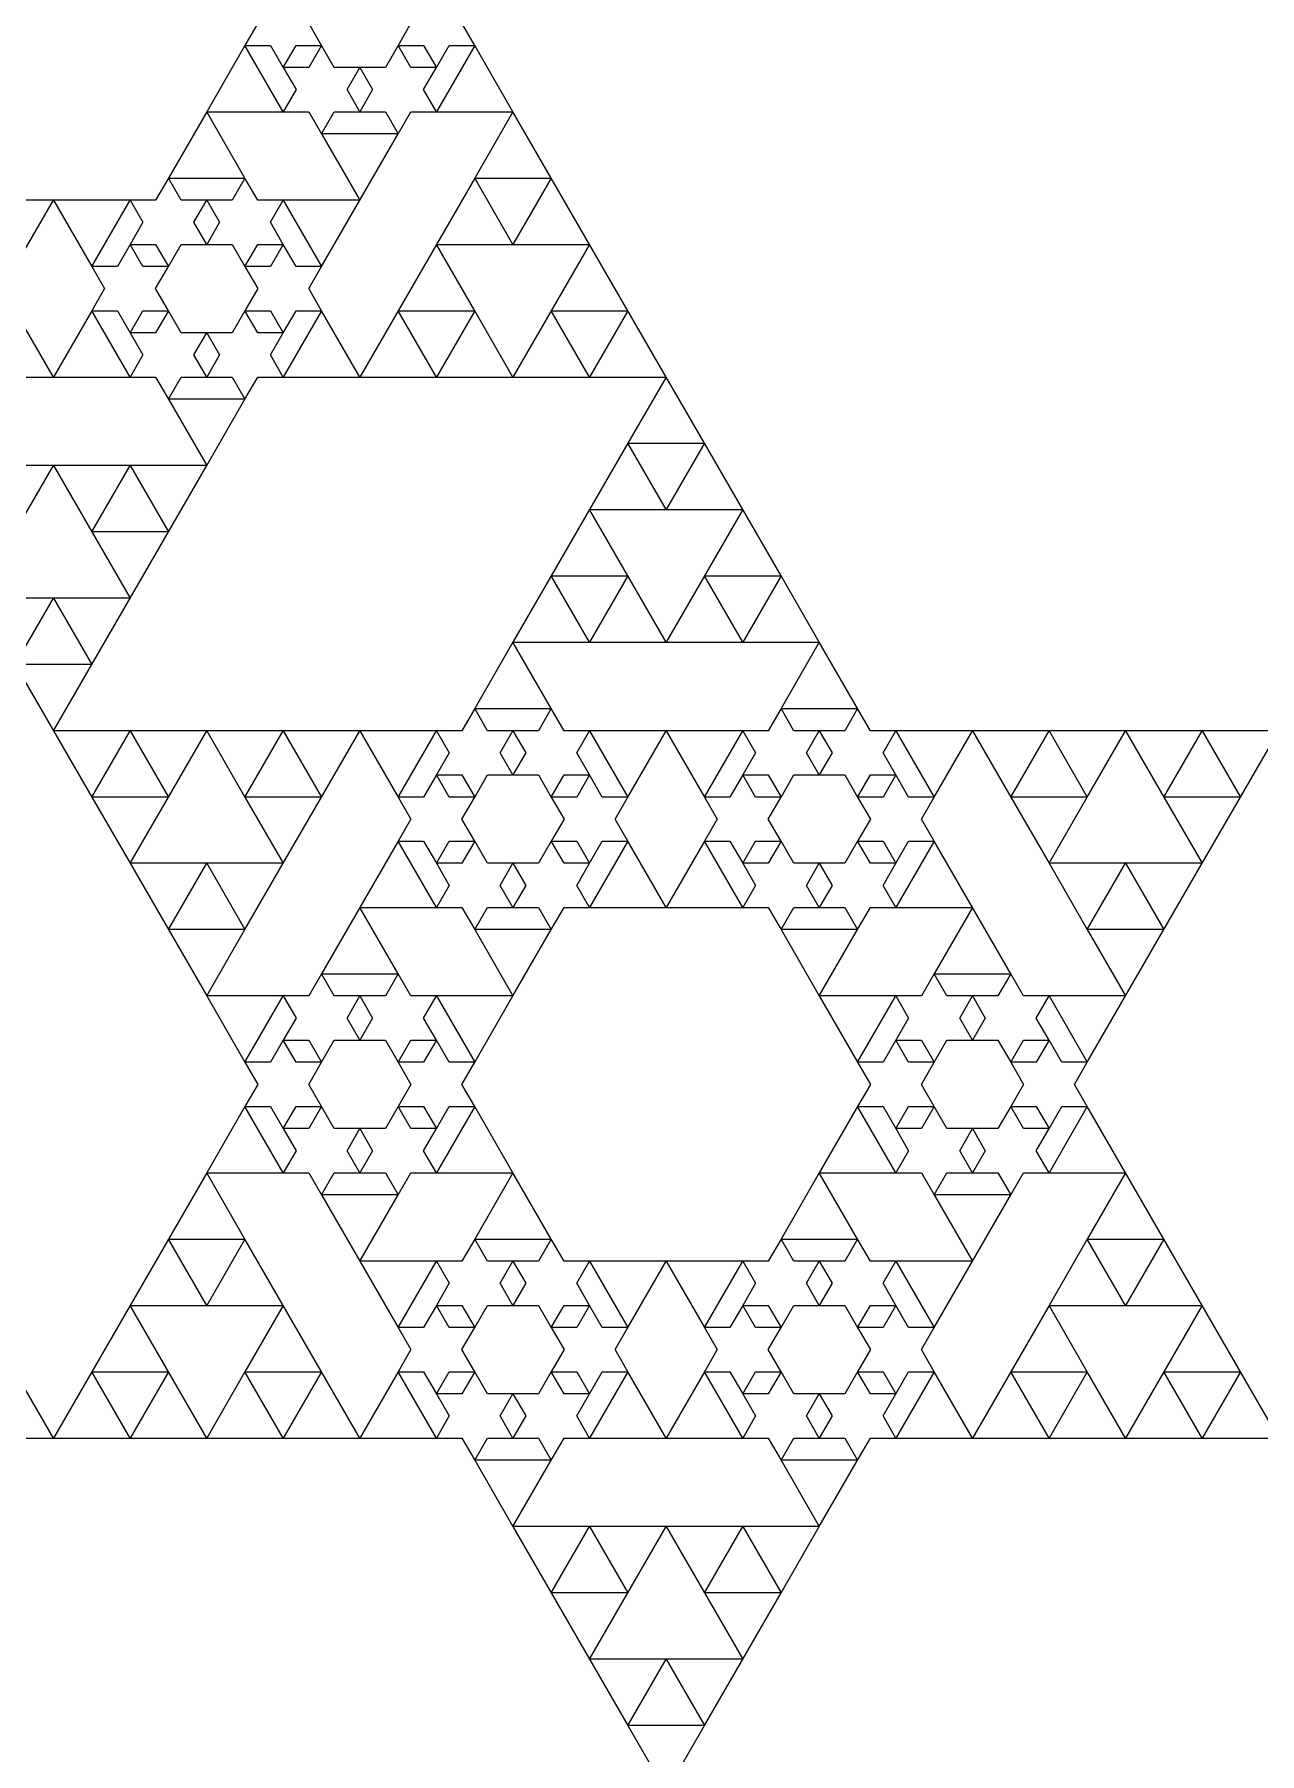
# Model space of a CAD drawing. Header units: metres. Extents: x -50 to 50, y -58 to 58.
# Drawn here: x -25.39 to -0.39, y -35.31 to -0.23 of the extents above; entities that cross this region are included whole.
import ezdxf

# ---------------------------------------------------------------- set-up
doc = ezdxf.new("R2010")
doc.units = ezdxf.units.M

msp = doc.modelspace()

# ---------------------------------------------------------------- linework, layer by layer
for p, q in [((-20.8333, 0), (-21.0938, -0.45105)), ((-19.5312, -0.45105), (-19.7917, 0)), ((-17.7083, 0), (-17.9688, -0.45105)), ((-16.4062, -0.45105), (-16.6667, 0)), ((-21.0938, -0.45105), (-21.875, -1.80421)), ((-21.0938, -0.45105), (-20.5729, -0.45105)), ((-20.3125, -1.80421), (-21.0938, -0.45105)), ((-20.5729, -0.45105), (-20.3125, -0.9021)), ((-20.3125, -0.9021), (-20.0521, -0.45105)), ((-20.0521, -0.45105), (-19.5312, -0.45105)), ((-19.5312, -0.45105), (-19.7917, -0.9021)), ((-19.2708, -0.9021), (-19.5312, -0.45105)), ((-17.9688, -0.45105), (-18.2292, -0.9021)), ((-17.9688, -0.45105), (-17.4479, -0.45105)), ((-17.7083, -0.9021), (-17.9688, -0.45105)), ((-17.4479, -0.45105), (-17.1875, -0.9021)), ((-17.1875, -0.9021), (-16.9271, -0.45105)), ((-16.4062, -0.45105), (-17.1875, -1.80421)), ((-16.9271, -0.45105), (-16.4062, -0.45105)), ((-15.625, -1.80421), (-16.4062, -0.45105)), ((-19.7917, -0.9021), (-20.3125, -0.9021)), ((-20.3125, -0.9021), (-20.0521, -1.35316)), ((-18.75, -0.9021), (-19.2708, -0.9021)), ((-19.0104, -1.35316), (-18.75, -0.9021)), ((-18.2292, -0.9021), (-18.75, -0.9021)), ((-18.75, -0.9021), (-18.4896, -1.35316)), ((-17.1875, -0.9021), (-17.7083, -0.9021)), ((-17.4479, -1.35316), (-17.1875, -0.9021)), ((-20.0521, -1.35316), (-20.3125, -1.80421)), ((-18.75, -1.80421), (-19.0104, -1.35316)), ((-18.4896, -1.35316), (-18.75, -1.80421)), ((-17.1875, -1.80421), (-17.4479, -1.35316)), ((-21.875, -1.80421), (-22.6562, -3.15738)), ((-21.875, -1.80421), (-20.3125, -1.80421)), ((-21.0938, -3.15738), (-21.875, -1.80421)), ((-20.3125, -1.80421), (-19.7917, -1.80421)), ((-19.7917, -1.80421), (-19.5312, -2.25526)), ((-19.5312, -2.25526), (-19.2708, -1.80421)), ((-19.2708, -1.80421), (-18.75, -1.80421)), ((-18.75, -1.80421), (-18.2292, -1.80421)), ((-18.2292, -1.80421), (-17.9688, -2.25526)), ((-17.9688, -2.25526), (-17.7083, -1.80421)), ((-17.7083, -1.80421), (-17.1875, -1.80421)), ((-17.1875, -1.80421), (-15.625, -1.80421)), ((-15.625, -1.80421), (-16.4062, -3.15738)), ((-14.8438, -3.15738), (-15.625, -1.80421)), ((-17.9688, -2.25526), (-19.5312, -2.25526)), ((-19.5312, -2.25526), (-18.75, -3.60843)), ((-18.75, -3.60843), (-17.9688, -2.25526)), ((-22.6562, -3.15738), (-22.9167, -3.60843)), ((-22.6562, -3.15738), (-21.0938, -3.15738)), ((-22.3958, -3.60843), (-22.6562, -3.15738)), ((-21.0938, -3.15738), (-21.3542, -3.60843)), ((-20.8333, -3.60843), (-21.0938, -3.15738)), ((-16.4062, -3.15738), (-17.1875, -4.51054)), ((-16.4062, -3.15738), (-14.8438, -3.15738)), ((-15.625, -4.51054), (-16.4062, -3.15738)), ((-14.8438, -3.15738), (-15.625, -4.51054)), ((-14.0625, -4.51054), (-14.8438, -3.15738)), ((-25, -3.60843), (-26.5625, -3.60843)), ((-25.7812, -4.96159), (-25, -3.60843)), ((-23.4375, -3.60843), (-25, -3.60843)), ((-25, -3.60843), (-24.2188, -4.96159)), ((-24.2188, -4.96159), (-23.4375, -3.60843)), ((-22.9167, -3.60843), (-23.4375, -3.60843)), ((-23.4375, -3.60843), (-23.1771, -4.05949)), ((-21.875, -3.60843), (-22.3958, -3.60843)), ((-22.1354, -4.05949), (-21.875, -3.60843)), ((-21.3542, -3.60843), (-21.875, -3.60843)), ((-21.875, -3.60843), (-21.6146, -4.05949)), ((-20.3125, -3.60843), (-20.8333, -3.60843)), ((-20.5729, -4.05949), (-20.3125, -3.60843)), ((-18.75, -3.60843), (-20.3125, -3.60843)), ((-20.3125, -3.60843), (-19.5312, -4.96159)), ((-19.5312, -4.96159), (-18.75, -3.60843)), ((-23.1771, -4.05949), (-23.4375, -4.51054)), ((-21.875, -4.51054), (-22.1354, -4.05949)), ((-21.6146, -4.05949), (-21.875, -4.51054)), ((-20.3125, -4.51054), (-20.5729, -4.05949)), ((-23.4375, -4.51054), (-23.6979, -4.96159)), ((-23.4375, -4.51054), (-22.9167, -4.51054)), ((-23.1771, -4.96159), (-23.4375, -4.51054)), ((-22.9167, -4.51054), (-22.6562, -4.96159)), ((-22.6562, -4.96159), (-22.3958, -4.51054)), ((-22.3958, -4.51054), (-21.875, -4.51054)), ((-21.875, -4.51054), (-21.3542, -4.51054)), ((-21.3542, -4.51054), (-21.0938, -4.96159)), ((-21.0938, -4.96159), (-20.8333, -4.51054)), ((-20.8333, -4.51054), (-20.3125, -4.51054)), ((-20.3125, -4.51054), (-20.5729, -4.96159)), ((-20.0521, -4.96159), (-20.3125, -4.51054)), ((-17.1875, -4.51054), (-17.9688, -5.86371)), ((-17.1875, -4.51054), (-15.625, -4.51054)), ((-16.4062, -5.86371), (-17.1875, -4.51054)), ((-15.625, -4.51054), (-14.0625, -4.51054)), ((-14.0625, -4.51054), (-14.8438, -5.86371)), ((-13.2812, -5.86371), (-14.0625, -4.51054)), ((-23.6979, -4.96159), (-24.2188, -4.96159)), ((-24.2188, -4.96159), (-23.9583, -5.41266)), ((-22.6562, -4.96159), (-23.1771, -4.96159)), ((-22.9167, -5.41266), (-22.6562, -4.96159)), ((-20.5729, -4.96159), (-21.0938, -4.96159)), ((-21.0938, -4.96159), (-20.8333, -5.41266)), ((-19.5312, -4.96159), (-20.0521, -4.96159)), ((-19.7917, -5.41266), (-19.5312, -4.96159)), ((-23.9583, -5.41266), (-24.2188, -5.86371)), ((-22.6562, -5.86371), (-22.9167, -5.41266)), ((-20.8333, -5.41266), (-21.0938, -5.86371)), ((-19.5312, -5.86371), (-19.7917, -5.41266)), ((-25, -7.21687), (-25.7812, -5.86371)), ((-24.2188, -5.86371), (-25, -7.21687)), ((-24.2188, -5.86371), (-23.6979, -5.86371)), ((-23.4375, -7.21687), (-24.2188, -5.86371)), ((-23.6979, -5.86371), (-23.4375, -6.31476)), ((-23.4375, -6.31476), (-23.1771, -5.86371)), ((-23.1771, -5.86371), (-22.6562, -5.86371)), ((-22.6562, -5.86371), (-22.9167, -6.31476)), ((-22.3958, -6.31476), (-22.6562, -5.86371)), ((-21.0938, -5.86371), (-21.3542, -6.31476)), ((-21.0938, -5.86371), (-20.5729, -5.86371)), ((-20.8333, -6.31476), (-21.0938, -5.86371)), ((-20.5729, -5.86371), (-20.3125, -6.31476)), ((-20.3125, -6.31476), (-20.0521, -5.86371)), ((-19.5312, -5.86371), (-20.3125, -7.21687)), ((-20.0521, -5.86371), (-19.5312, -5.86371)), ((-18.75, -7.21687), (-19.5312, -5.86371)), ((-17.9688, -5.86371), (-18.75, -7.21687)), ((-17.9688, -5.86371), (-16.4062, -5.86371)), ((-17.1875, -7.21687), (-17.9688, -5.86371)), ((-16.4062, -5.86371), (-17.1875, -7.21687)), ((-15.625, -7.21687), (-16.4062, -5.86371)), ((-14.8438, -5.86371), (-15.625, -7.21687)), ((-14.8438, -5.86371), (-13.2812, -5.86371)), ((-14.0625, -7.21687), (-14.8438, -5.86371)), ((-13.2812, -5.86371), (-14.0625, -7.21687)), ((-12.5, -7.21687), (-13.2812, -5.86371)), ((-22.9167, -6.31476), (-23.4375, -6.31476)), ((-23.4375, -6.31476), (-23.1771, -6.76582)), ((-21.875, -6.31476), (-22.3958, -6.31476)), ((-22.1354, -6.76582), (-21.875, -6.31476)), ((-21.3542, -6.31476), (-21.875, -6.31476)), ((-21.875, -6.31476), (-21.6146, -6.76582)), ((-20.3125, -6.31476), (-20.8333, -6.31476)), ((-20.5729, -6.76582), (-20.3125, -6.31476)), ((-23.1771, -6.76582), (-23.4375, -7.21687)), ((-21.875, -7.21687), (-22.1354, -6.76582)), ((-21.6146, -6.76582), (-21.875, -7.21687)), ((-20.3125, -7.21687), (-20.5729, -6.76582)), ((-26.5625, -7.21687), (-25, -7.21687)), ((-25, -7.21687), (-23.4375, -7.21687)), ((-23.4375, -7.21687), (-22.9167, -7.21687)), ((-22.9167, -7.21687), (-22.6562, -7.66792)), ((-22.6562, -7.66792), (-22.3958, -7.21687)), ((-22.3958, -7.21687), (-21.875, -7.21687)), ((-21.875, -7.21687), (-21.3542, -7.21687)), ((-21.3542, -7.21687), (-21.0938, -7.66792)), ((-21.0938, -7.66792), (-20.8333, -7.21687)), ((-20.8333, -7.21687), (-20.3125, -7.21687)), ((-20.3125, -7.21687), (-18.75, -7.21687)), ((-18.75, -7.21687), (-17.1875, -7.21687)), ((-17.1875, -7.21687), (-15.625, -7.21687)), ((-15.625, -7.21687), (-14.0625, -7.21687)), ((-14.0625, -7.21687), (-12.5, -7.21687)), ((-12.5, -7.21687), (-13.2812, -8.57004)), ((-11.7188, -8.57004), (-12.5, -7.21687)), ((-21.0938, -7.66792), (-22.6562, -7.66792)), ((-22.6562, -7.66792), (-21.875, -9.02109)), ((-21.875, -9.02109), (-21.0938, -7.66792)), ((-13.2812, -8.57004), (-14.0625, -9.9232)), ((-13.2812, -8.57004), (-11.7188, -8.57004)), ((-12.5, -9.9232), (-13.2812, -8.57004)), ((-11.7188, -8.57004), (-12.5, -9.9232)), ((-10.9375, -9.9232), (-11.7188, -8.57004)), ((-25, -9.02109), (-26.5625, -9.02109)), ((-25.7812, -10.3743), (-25, -9.02109)), ((-23.4375, -9.02109), (-25, -9.02109)), ((-25, -9.02109), (-24.2188, -10.3743)), ((-24.2188, -10.3743), (-23.4375, -9.02109)), ((-21.875, -9.02109), (-23.4375, -9.02109)), ((-23.4375, -9.02109), (-22.6562, -10.3743)), ((-22.6562, -10.3743), (-21.875, -9.02109)), ((-14.0625, -9.9232), (-14.8438, -11.2764)), ((-14.0625, -9.9232), (-12.5, -9.9232)), ((-13.2812, -11.2764), (-14.0625, -9.9232)), ((-12.5, -9.9232), (-10.9375, -9.9232)), ((-10.9375, -9.9232), (-11.7188, -11.2764)), ((-10.1562, -11.2764), (-10.9375, -9.9232)), ((-22.6562, -10.3743), (-24.2188, -10.3743)), ((-24.2188, -10.3743), (-23.4375, -11.7274)), ((-23.4375, -11.7274), (-22.6562, -10.3743)), ((-14.8438, -11.2764), (-15.625, -12.6295)), ((-14.8438, -11.2764), (-13.2812, -11.2764)), ((-14.0625, -12.6295), (-14.8438, -11.2764)), ((-13.2812, -11.2764), (-14.0625, -12.6295)), ((-12.5, -12.6295), (-13.2812, -11.2764)), ((-11.7188, -11.2764), (-12.5, -12.6295)), ((-11.7188, -11.2764), (-10.1562, -11.2764)), ((-10.9375, -12.6295), (-11.7188, -11.2764)), ((-10.1562, -11.2764), (-10.9375, -12.6295)), ((-9.375, -12.6295), (-10.1562, -11.2764)), ((-25, -11.7274), (-26.5625, -11.7274)), ((-25.7812, -13.0806), (-25, -11.7274)), ((-23.4375, -11.7274), (-25, -11.7274)), ((-25, -11.7274), (-24.2188, -13.0806)), ((-24.2188, -13.0806), (-23.4375, -11.7274)), ((-15.625, -12.6295), (-16.4062, -13.9827)), ((-15.625, -12.6295), (-14.0625, -12.6295)), ((-14.8438, -13.9827), (-15.625, -12.6295)), ((-14.0625, -12.6295), (-12.5, -12.6295)), ((-12.5, -12.6295), (-10.9375, -12.6295)), ((-10.9375, -12.6295), (-9.375, -12.6295)), ((-9.375, -12.6295), (-10.1562, -13.9827)), ((-8.59375, -13.9827), (-9.375, -12.6295)), ((-24.2188, -13.0806), (-25.7812, -13.0806)), ((-25.7812, -13.0806), (-25, -14.4337)), ((-25, -14.4337), (-24.2188, -13.0806)), ((-16.4062, -13.9827), (-16.6667, -14.4337)), ((-16.4062, -13.9827), (-14.8438, -13.9827)), ((-16.1458, -14.4337), (-16.4062, -13.9827)), ((-14.8438, -13.9827), (-15.1042, -14.4337)), ((-14.5833, -14.4337), (-14.8438, -13.9827)), ((-10.1562, -13.9827), (-10.4167, -14.4337)), ((-10.1562, -13.9827), (-8.59375, -13.9827)), ((-9.89584, -14.4337), (-10.1562, -13.9827)), ((-8.59375, -13.9827), (-8.85416, -14.4337)), ((-8.33334, -14.4337), (-8.59375, -13.9827)), ((-23.4375, -14.4337), (-25, -14.4337)), ((-25, -14.4337), (-24.2188, -15.7869)), ((-24.2188, -15.7869), (-23.4375, -14.4337)), ((-21.875, -14.4337), (-23.4375, -14.4337)), ((-23.4375, -14.4337), (-22.6562, -15.7869)), ((-22.6562, -15.7869), (-21.875, -14.4337)), ((-20.3125, -14.4337), (-21.875, -14.4337)), ((-21.875, -14.4337), (-21.0938, -15.7869)), ((-21.0938, -15.7869), (-20.3125, -14.4337)), ((-18.75, -14.4337), (-20.3125, -14.4337)), ((-20.3125, -14.4337), (-19.5312, -15.7869)), ((-19.5312, -15.7869), (-18.75, -14.4337)), ((-17.1875, -14.4337), (-18.75, -14.4337)), ((-18.75, -14.4337), (-17.9688, -15.7869)), ((-17.9688, -15.7869), (-17.1875, -14.4337)), ((-16.6667, -14.4337), (-17.1875, -14.4337)), ((-17.1875, -14.4337), (-16.9271, -14.8848)), ((-15.625, -14.4337), (-16.1458, -14.4337)), ((-15.8854, -14.8848), (-15.625, -14.4337)), ((-15.1042, -14.4337), (-15.625, -14.4337)), ((-15.625, -14.4337), (-15.3646, -14.8848)), ((-14.0625, -14.4337), (-14.5833, -14.4337)), ((-14.3229, -14.8848), (-14.0625, -14.4337)), ((-12.5, -14.4337), (-14.0625, -14.4337)), ((-14.0625, -14.4337), (-13.2812, -15.7869)), ((-13.2812, -15.7869), (-12.5, -14.4337)), ((-10.9375, -14.4337), (-12.5, -14.4337)), ((-12.5, -14.4337), (-11.7188, -15.7869)), ((-11.7188, -15.7869), (-10.9375, -14.4337)), ((-10.4167, -14.4337), (-10.9375, -14.4337)), ((-10.9375, -14.4337), (-10.6771, -14.8848)), ((-9.375, -14.4337), (-9.89584, -14.4337)), ((-9.63542, -14.8848), (-9.375, -14.4337)), ((-8.85416, -14.4337), (-9.375, -14.4337)), ((-9.375, -14.4337), (-9.11458, -14.8848)), ((-7.8125, -14.4337), (-8.33334, -14.4337)), ((-8.07292, -14.8848), (-7.8125, -14.4337)), ((-6.25, -14.4337), (-7.8125, -14.4337)), ((-7.8125, -14.4337), (-7.03125, -15.7869)), ((-7.03125, -15.7869), (-6.25, -14.4337)), ((-4.6875, -14.4337), (-6.25, -14.4337)), ((-6.25, -14.4337), (-5.46875, -15.7869)), ((-5.46875, -15.7869), (-4.6875, -14.4337)), ((-3.125, -14.4337), (-4.6875, -14.4337)), ((-4.6875, -14.4337), (-3.90625, -15.7869)), ((-3.90625, -15.7869), (-3.125, -14.4337)), ((-1.5625, -14.4337), (-3.125, -14.4337)), ((-3.125, -14.4337), (-2.34375, -15.7869)), ((-2.34375, -15.7869), (-1.5625, -14.4337)), ((0, -14.4337), (-1.5625, -14.4337)), ((-1.5625, -14.4337), (-0.78125, -15.7869)), ((-0.78125, -15.7869), (0, -14.4337)), ((-16.9271, -14.8848), (-17.1875, -15.3359)), ((-15.625, -15.3359), (-15.8854, -14.8848)), ((-15.3646, -14.8848), (-15.625, -15.3359)), ((-14.0625, -15.3359), (-14.3229, -14.8848)), ((-10.6771, -14.8848), (-10.9375, -15.3359)), ((-9.375, -15.3359), (-9.63542, -14.8848)), ((-9.11458, -14.8848), (-9.375, -15.3359)), ((-7.8125, -15.3359), (-8.07292, -14.8848)), ((-17.1875, -15.3359), (-17.4479, -15.7869)), ((-17.1875, -15.3359), (-16.6667, -15.3359)), ((-16.9271, -15.7869), (-17.1875, -15.3359)), ((-16.6667, -15.3359), (-16.4062, -15.7869)), ((-16.4062, -15.7869), (-16.1458, -15.3359)), ((-16.1458, -15.3359), (-15.625, -15.3359)), ((-15.625, -15.3359), (-15.1042, -15.3359)), ((-15.1042, -15.3359), (-14.8438, -15.7869)), ((-14.8438, -15.7869), (-14.5833, -15.3359)), ((-14.5833, -15.3359), (-14.0625, -15.3359)), ((-14.0625, -15.3359), (-14.3229, -15.7869)), ((-13.8021, -15.7869), (-14.0625, -15.3359)), ((-10.9375, -15.3359), (-11.1979, -15.7869)), ((-10.9375, -15.3359), (-10.4167, -15.3359)), ((-10.6771, -15.7869), (-10.9375, -15.3359)), ((-10.4167, -15.3359), (-10.1562, -15.7869)), ((-10.1562, -15.7869), (-9.89584, -15.3359)), ((-9.89584, -15.3359), (-9.375, -15.3359)), ((-9.375, -15.3359), (-8.85416, -15.3359)), ((-8.85416, -15.3359), (-8.59375, -15.7869)), ((-8.59375, -15.7869), (-8.33334, -15.3359)), ((-8.33334, -15.3359), (-7.8125, -15.3359)), ((-7.8125, -15.3359), (-8.07291, -15.7869)), ((-7.55209, -15.7869), (-7.8125, -15.3359)), ((-22.6562, -15.7869), (-24.2188, -15.7869)), ((-24.2188, -15.7869), (-23.4375, -17.1401)), ((-23.4375, -17.1401), (-22.6562, -15.7869)), ((-19.5312, -15.7869), (-21.0938, -15.7869)), ((-21.0938, -15.7869), (-20.3125, -17.1401)), ((-20.3125, -17.1401), (-19.5312, -15.7869)), ((-17.4479, -15.7869), (-17.9688, -15.7869)), ((-17.9688, -15.7869), (-17.7083, -16.238)), ((-16.4062, -15.7869), (-16.9271, -15.7869)), ((-16.6667, -16.238), (-16.4062, -15.7869)), ((-14.3229, -15.7869), (-14.8438, -15.7869)), ((-14.8438, -15.7869), (-14.5833, -16.238)), ((-13.2812, -15.7869), (-13.8021, -15.7869)), ((-13.5417, -16.238), (-13.2812, -15.7869)), ((-11.1979, -15.7869), (-11.7188, -15.7869)), ((-11.7188, -15.7869), (-11.4583, -16.238)), ((-10.1562, -15.7869), (-10.6771, -15.7869)), ((-10.4167, -16.238), (-10.1562, -15.7869)), ((-8.07291, -15.7869), (-8.59375, -15.7869)), ((-8.59375, -15.7869), (-8.33333, -16.238)), ((-7.03125, -15.7869), (-7.55209, -15.7869)), ((-7.29167, -16.238), (-7.03125, -15.7869)), ((-3.90625, -15.7869), (-5.46875, -15.7869)), ((-5.46875, -15.7869), (-4.6875, -17.1401)), ((-4.6875, -17.1401), (-3.90625, -15.7869)), ((-0.78125, -15.7869), (-2.34375, -15.7869)), ((-2.34375, -15.7869), (-1.5625, -17.1401)), ((-1.5625, -17.1401), (-0.78125, -15.7869)), ((-17.7083, -16.238), (-17.9688, -16.689)), ((-16.4062, -16.689), (-16.6667, -16.238)), ((-14.5833, -16.238), (-14.8438, -16.689)), ((-13.2812, -16.689), (-13.5417, -16.238)), ((-11.4583, -16.238), (-11.7188, -16.689)), ((-10.1562, -16.689), (-10.4167, -16.238)), ((-8.33333, -16.238), (-8.59375, -16.689)), ((-7.03125, -16.689), (-7.29167, -16.238)), ((-17.9688, -16.689), (-18.75, -18.0422)), ((-17.9688, -16.689), (-17.4479, -16.689)), ((-17.1875, -18.0422), (-17.9688, -16.689)), ((-17.4479, -16.689), (-17.1875, -17.1401)), ((-17.1875, -17.1401), (-16.9271, -16.689)), ((-16.9271, -16.689), (-16.4062, -16.689)), ((-16.4062, -16.689), (-16.6667, -17.1401)), ((-16.1458, -17.1401), (-16.4062, -16.689)), ((-14.8438, -16.689), (-15.1042, -17.1401)), ((-14.8438, -16.689), (-14.3229, -16.689)), ((-14.5833, -17.1401), (-14.8438, -16.689)), ((-14.3229, -16.689), (-14.0625, -17.1401)), ((-14.0625, -17.1401), (-13.8021, -16.689)), ((-13.2812, -16.689), (-14.0625, -18.0422)), ((-13.8021, -16.689), (-13.2812, -16.689)), ((-12.5, -18.0422), (-13.2812, -16.689)), ((-11.7188, -16.689), (-12.5, -18.0422)), ((-11.7188, -16.689), (-11.1979, -16.689)), ((-10.9375, -18.0422), (-11.7188, -16.689)), ((-11.1979, -16.689), (-10.9375, -17.1401)), ((-10.9375, -17.1401), (-10.6771, -16.689)), ((-10.6771, -16.689), (-10.1562, -16.689)), ((-10.1562, -16.689), (-10.4167, -17.1401)), ((-9.89584, -17.1401), (-10.1562, -16.689)), ((-8.59375, -16.689), (-8.85416, -17.1401)), ((-8.59375, -16.689), (-8.07291, -16.689)), ((-8.33334, -17.1401), (-8.59375, -16.689)), ((-8.07291, -16.689), (-7.8125, -17.1401)), ((-7.8125, -17.1401), (-7.55209, -16.689)), ((-7.03125, -16.689), (-7.8125, -18.0422)), ((-7.55209, -16.689), (-7.03125, -16.689)), ((-6.25, -18.0422), (-7.03125, -16.689)), ((-21.875, -17.1401), (-23.4375, -17.1401)), ((-23.4375, -17.1401), (-22.6562, -18.4932)), ((-22.6562, -18.4932), (-21.875, -17.1401)), ((-20.3125, -17.1401), (-21.875, -17.1401)), ((-21.875, -17.1401), (-21.0938, -18.4932)), ((-21.0938, -18.4932), (-20.3125, -17.1401)), ((-16.6667, -17.1401), (-17.1875, -17.1401)), ((-17.1875, -17.1401), (-16.9271, -17.5911)), ((-15.625, -17.1401), (-16.1458, -17.1401)), ((-15.8854, -17.5911), (-15.625, -17.1401)), ((-15.1042, -17.1401), (-15.625, -17.1401)), ((-15.625, -17.1401), (-15.3646, -17.5911)), ((-14.0625, -17.1401), (-14.5833, -17.1401)), ((-14.3229, -17.5911), (-14.0625, -17.1401)), ((-10.4167, -17.1401), (-10.9375, -17.1401)), ((-10.9375, -17.1401), (-10.6771, -17.5911)), ((-9.375, -17.1401), (-9.89584, -17.1401)), ((-9.63542, -17.5911), (-9.375, -17.1401)), ((-8.85416, -17.1401), (-9.375, -17.1401)), ((-9.375, -17.1401), (-9.11458, -17.5911)), ((-7.8125, -17.1401), (-8.33334, -17.1401)), ((-8.07292, -17.5911), (-7.8125, -17.1401)), ((-3.125, -17.1401), (-4.6875, -17.1401)), ((-4.6875, -17.1401), (-3.90625, -18.4932)), ((-3.90625, -18.4932), (-3.125, -17.1401)), ((-1.5625, -17.1401), (-3.125, -17.1401)), ((-3.125, -17.1401), (-2.34375, -18.4932)), ((-2.34375, -18.4932), (-1.5625, -17.1401)), ((-16.9271, -17.5911), (-17.1875, -18.0422)), ((-15.625, -18.0422), (-15.8854, -17.5911)), ((-15.3646, -17.5911), (-15.625, -18.0422)), ((-14.0625, -18.0422), (-14.3229, -17.5911)), ((-10.6771, -17.5911), (-10.9375, -18.0422)), ((-9.375, -18.0422), (-9.63542, -17.5911)), ((-9.11458, -17.5911), (-9.375, -18.0422)), ((-7.8125, -18.0422), (-8.07292, -17.5911)), ((-18.75, -18.0422), (-19.5312, -19.3954)), ((-18.75, -18.0422), (-17.1875, -18.0422)), ((-17.9688, -19.3954), (-18.75, -18.0422)), ((-17.1875, -18.0422), (-16.6667, -18.0422)), ((-16.6667, -18.0422), (-16.4062, -18.4932)), ((-16.4062, -18.4932), (-16.1458, -18.0422)), ((-16.1458, -18.0422), (-15.625, -18.0422)), ((-15.625, -18.0422), (-15.1042, -18.0422)), ((-15.1042, -18.0422), (-14.8438, -18.4932)), ((-14.8438, -18.4932), (-14.5833, -18.0422)), ((-14.5833, -18.0422), (-14.0625, -18.0422)), ((-14.0625, -18.0422), (-12.5, -18.0422)), ((-12.5, -18.0422), (-10.9375, -18.0422)), ((-10.9375, -18.0422), (-10.4167, -18.0422)), ((-10.4167, -18.0422), (-10.1562, -18.4932)), ((-10.1562, -18.4932), (-9.89584, -18.0422)), ((-9.89584, -18.0422), (-9.375, -18.0422)), ((-9.375, -18.0422), (-8.85416, -18.0422)), ((-8.85416, -18.0422), (-8.59375, -18.4932)), ((-8.59375, -18.4932), (-8.33334, -18.0422)), ((-8.33334, -18.0422), (-7.8125, -18.0422)), ((-7.8125, -18.0422), (-6.25, -18.0422)), ((-6.25, -18.0422), (-7.03125, -19.3954)), ((-5.46875, -19.3954), (-6.25, -18.0422)), ((-21.0938, -18.4932), (-22.6562, -18.4932)), ((-22.6562, -18.4932), (-21.875, -19.8464)), ((-21.875, -19.8464), (-21.0938, -18.4932)), ((-14.8438, -18.4932), (-16.4062, -18.4932)), ((-16.4062, -18.4932), (-15.625, -19.8464)), ((-15.625, -19.8464), (-14.8438, -18.4932)), ((-8.59375, -18.4932), (-10.1562, -18.4932)), ((-10.1562, -18.4932), (-9.375, -19.8464)), ((-9.375, -19.8464), (-8.59375, -18.4932)), ((-2.34375, -18.4932), (-3.90625, -18.4932)), ((-3.90625, -18.4932), (-3.125, -19.8464)), ((-3.125, -19.8464), (-2.34375, -18.4932)), ((-19.5312, -19.3954), (-19.7917, -19.8464)), ((-19.5312, -19.3954), (-17.9688, -19.3954)), ((-19.2708, -19.8464), (-19.5312, -19.3954)), ((-17.9688, -19.3954), (-18.2292, -19.8464)), ((-17.7083, -19.8464), (-17.9688, -19.3954)), ((-7.03125, -19.3954), (-7.29166, -19.8464)), ((-7.03125, -19.3954), (-5.46875, -19.3954)), ((-6.77084, -19.8464), (-7.03125, -19.3954)), ((-5.46875, -19.3954), (-5.72916, -19.8464)), ((-5.20834, -19.8464), (-5.46875, -19.3954)), ((-20.3125, -19.8464), (-21.875, -19.8464)), ((-21.875, -19.8464), (-21.0938, -21.1996)), ((-21.0938, -21.1996), (-20.3125, -19.8464)), ((-19.7917, -19.8464), (-20.3125, -19.8464)), ((-20.3125, -19.8464), (-20.0521, -20.2975)), ((-18.75, -19.8464), (-19.2708, -19.8464)), ((-19.0104, -20.2975), (-18.75, -19.8464)), ((-18.2292, -19.8464), (-18.75, -19.8464)), ((-18.75, -19.8464), (-18.4896, -20.2975)), ((-17.1875, -19.8464), (-17.7083, -19.8464)), ((-17.4479, -20.2975), (-17.1875, -19.8464)), ((-15.625, -19.8464), (-17.1875, -19.8464)), ((-17.1875, -19.8464), (-16.4062, -21.1996)), ((-16.4062, -21.1996), (-15.625, -19.8464)), ((-7.8125, -19.8464), (-9.375, -19.8464)), ((-9.375, -19.8464), (-8.59375, -21.1996)), ((-8.59375, -21.1996), (-7.8125, -19.8464)), ((-7.29166, -19.8464), (-7.8125, -19.8464)), ((-7.8125, -19.8464), (-7.55208, -20.2975)), ((-6.25, -19.8464), (-6.77084, -19.8464)), ((-6.51042, -20.2975), (-6.25, -19.8464)), ((-5.72916, -19.8464), (-6.25, -19.8464)), ((-6.25, -19.8464), (-5.98958, -20.2975)), ((-4.6875, -19.8464), (-5.20834, -19.8464)), ((-4.94792, -20.2975), (-4.6875, -19.8464)), ((-3.125, -19.8464), (-4.6875, -19.8464)), ((-4.6875, -19.8464), (-3.90625, -21.1996)), ((-3.90625, -21.1996), (-3.125, -19.8464)), ((-20.0521, -20.2975), (-20.3125, -20.7485)), ((-18.75, -20.7485), (-19.0104, -20.2975)), ((-18.4896, -20.2975), (-18.75, -20.7485)), ((-17.1875, -20.7485), (-17.4479, -20.2975)), ((-7.55208, -20.2975), (-7.8125, -20.7485)), ((-6.25, -20.7485), (-6.51042, -20.2975)), ((-5.98958, -20.2975), (-6.25, -20.7485)), ((-4.6875, -20.7485), (-4.94792, -20.2975)), ((-20.3125, -20.7485), (-20.5729, -21.1996)), ((-20.3125, -20.7485), (-19.7917, -20.7485)), ((-20.0521, -21.1996), (-20.3125, -20.7485)), ((-19.7917, -20.7485), (-19.5312, -21.1996)), ((-19.5312, -21.1996), (-19.2708, -20.7485)), ((-19.2708, -20.7485), (-18.75, -20.7485)), ((-18.75, -20.7485), (-18.2292, -20.7485)), ((-18.2292, -20.7485), (-17.9688, -21.1996)), ((-17.9688, -21.1996), (-17.7083, -20.7485)), ((-17.7083, -20.7485), (-17.1875, -20.7485)), ((-17.1875, -20.7485), (-17.4479, -21.1996)), ((-16.9271, -21.1996), (-17.1875, -20.7485)), ((-7.8125, -20.7485), (-8.07291, -21.1996)), ((-7.8125, -20.7485), (-7.29166, -20.7485)), ((-7.55209, -21.1996), (-7.8125, -20.7485)), ((-7.29166, -20.7485), (-7.03125, -21.1996)), ((-7.03125, -21.1996), (-6.77084, -20.7485)), ((-6.77084, -20.7485), (-6.25, -20.7485)), ((-6.25, -20.7485), (-5.72916, -20.7485)), ((-5.72916, -20.7485), (-5.46875, -21.1996)), ((-5.46875, -21.1996), (-5.20834, -20.7485)), ((-5.20834, -20.7485), (-4.6875, -20.7485)), ((-4.6875, -20.7485), (-4.94791, -21.1996)), ((-4.42709, -21.1996), (-4.6875, -20.7485)), ((-20.5729, -21.1996), (-21.0938, -21.1996)), ((-21.0938, -21.1996), (-20.8333, -21.6506)), ((-19.5312, -21.1996), (-20.0521, -21.1996)), ((-19.7917, -21.6506), (-19.5312, -21.1996)), ((-17.4479, -21.1996), (-17.9688, -21.1996)), ((-17.9688, -21.1996), (-17.7083, -21.6506)), ((-16.4062, -21.1996), (-16.9271, -21.1996)), ((-16.6667, -21.6506), (-16.4062, -21.1996)), ((-8.07291, -21.1996), (-8.59375, -21.1996)), ((-8.59375, -21.1996), (-8.33333, -21.6506)), ((-7.03125, -21.1996), (-7.55209, -21.1996)), ((-7.29167, -21.6506), (-7.03125, -21.1996)), ((-4.94791, -21.1996), (-5.46875, -21.1996)), ((-5.46875, -21.1996), (-5.20833, -21.6506)), ((-3.90625, -21.1996), (-4.42709, -21.1996)), ((-4.16667, -21.6506), (-3.90625, -21.1996)), ((-20.8333, -21.6506), (-21.0938, -22.1017)), ((-19.5312, -22.1017), (-19.7917, -21.6506)), ((-17.7083, -21.6506), (-17.9688, -22.1017)), ((-16.4062, -22.1017), (-16.6667, -21.6506)), ((-8.33333, -21.6506), (-8.59375, -22.1017)), ((-7.03125, -22.1017), (-7.29167, -21.6506)), ((-5.20833, -21.6506), (-5.46875, -22.1017)), ((-3.90625, -22.1017), (-4.16667, -21.6506)), ((-21.0938, -22.1017), (-21.875, -23.4548)), ((-21.0938, -22.1017), (-20.5729, -22.1017)), ((-20.3125, -23.4548), (-21.0938, -22.1017)), ((-20.5729, -22.1017), (-20.3125, -22.5527)), ((-20.3125, -22.5527), (-20.0521, -22.1017)), ((-20.0521, -22.1017), (-19.5312, -22.1017)), ((-19.5312, -22.1017), (-19.7917, -22.5527)), ((-19.2708, -22.5527), (-19.5312, -22.1017)), ((-17.9688, -22.1017), (-18.2292, -22.5527)), ((-17.9688, -22.1017), (-17.4479, -22.1017)), ((-17.7083, -22.5527), (-17.9688, -22.1017)), ((-17.4479, -22.1017), (-17.1875, -22.5527)), ((-17.1875, -22.5527), (-16.9271, -22.1017)), ((-16.4062, -22.1017), (-17.1875, -23.4548)), ((-16.9271, -22.1017), (-16.4062, -22.1017)), ((-15.625, -23.4548), (-16.4062, -22.1017)), ((-8.59375, -22.1017), (-9.375, -23.4548)), ((-8.59375, -22.1017), (-8.07291, -22.1017)), ((-7.8125, -23.4548), (-8.59375, -22.1017)), ((-8.07291, -22.1017), (-7.8125, -22.5527)), ((-7.8125, -22.5527), (-7.55209, -22.1017)), ((-7.55209, -22.1017), (-7.03125, -22.1017)), ((-7.03125, -22.1017), (-7.29166, -22.5527)), ((-6.77084, -22.5527), (-7.03125, -22.1017)), ((-5.46875, -22.1017), (-5.72916, -22.5527)), ((-5.46875, -22.1017), (-4.94791, -22.1017)), ((-5.20834, -22.5527), (-5.46875, -22.1017)), ((-4.94791, -22.1017), (-4.6875, -22.5527)), ((-4.6875, -22.5527), (-4.42709, -22.1017)), ((-3.90625, -22.1017), (-4.6875, -23.4548)), ((-4.42709, -22.1017), (-3.90625, -22.1017)), ((-3.125, -23.4548), (-3.90625, -22.1017)), ((-19.7917, -22.5527), (-20.3125, -22.5527)), ((-20.3125, -22.5527), (-20.0521, -23.0038)), ((-18.75, -22.5527), (-19.2708, -22.5527)), ((-19.0104, -23.0038), (-18.75, -22.5527)), ((-18.2292, -22.5527), (-18.75, -22.5527)), ((-18.75, -22.5527), (-18.4896, -23.0038)), ((-17.1875, -22.5527), (-17.7083, -22.5527)), ((-17.4479, -23.0038), (-17.1875, -22.5527)), ((-7.29166, -22.5527), (-7.8125, -22.5527)), ((-7.8125, -22.5527), (-7.55208, -23.0038)), ((-6.25, -22.5527), (-6.77084, -22.5527)), ((-6.51042, -23.0038), (-6.25, -22.5527)), ((-5.72916, -22.5527), (-6.25, -22.5527)), ((-6.25, -22.5527), (-5.98958, -23.0038)), ((-4.6875, -22.5527), (-5.20834, -22.5527)), ((-4.94792, -23.0038), (-4.6875, -22.5527)), ((-20.0521, -23.0038), (-20.3125, -23.4548)), ((-18.75, -23.4548), (-19.0104, -23.0038)), ((-18.4896, -23.0038), (-18.75, -23.4548)), ((-17.1875, -23.4548), (-17.4479, -23.0038)), ((-7.55208, -23.0038), (-7.8125, -23.4548)), ((-6.25, -23.4548), (-6.51042, -23.0038)), ((-5.98958, -23.0038), (-6.25, -23.4548)), ((-4.6875, -23.4548), (-4.94792, -23.0038)), ((-21.875, -23.4548), (-22.6562, -24.808)), ((-21.875, -23.4548), (-20.3125, -23.4548)), ((-21.0938, -24.808), (-21.875, -23.4548)), ((-20.3125, -23.4548), (-19.7917, -23.4548)), ((-19.7917, -23.4548), (-19.5312, -23.9059)), ((-19.5312, -23.9059), (-19.2708, -23.4548)), ((-19.2708, -23.4548), (-18.75, -23.4548)), ((-18.75, -23.4548), (-18.2292, -23.4548)), ((-18.2292, -23.4548), (-17.9688, -23.9059)), ((-17.9688, -23.9059), (-17.7083, -23.4548)), ((-17.7083, -23.4548), (-17.1875, -23.4548)), ((-17.1875, -23.4548), (-15.625, -23.4548)), ((-15.625, -23.4548), (-16.4062, -24.808)), ((-14.8438, -24.808), (-15.625, -23.4548)), ((-9.375, -23.4548), (-10.1562, -24.808)), ((-9.375, -23.4548), (-7.8125, -23.4548)), ((-8.59375, -24.808), (-9.375, -23.4548)), ((-7.8125, -23.4548), (-7.29166, -23.4548)), ((-7.29166, -23.4548), (-7.03125, -23.9059)), ((-7.03125, -23.9059), (-6.77084, -23.4548)), ((-6.77084, -23.4548), (-6.25, -23.4548)), ((-6.25, -23.4548), (-5.72916, -23.4548)), ((-5.72916, -23.4548), (-5.46875, -23.9059)), ((-5.46875, -23.9059), (-5.20834, -23.4548)), ((-5.20834, -23.4548), (-4.6875, -23.4548)), ((-4.6875, -23.4548), (-3.125, -23.4548)), ((-3.125, -23.4548), (-3.90625, -24.808)), ((-2.34375, -24.808), (-3.125, -23.4548)), ((-17.9688, -23.9059), (-19.5312, -23.9059)), ((-19.5312, -23.9059), (-18.75, -25.2591)), ((-18.75, -25.2591), (-17.9688, -23.9059)), ((-5.46875, -23.9059), (-7.03125, -23.9059)), ((-7.03125, -23.9059), (-6.25, -25.2591)), ((-6.25, -25.2591), (-5.46875, -23.9059)), ((-22.6562, -24.808), (-23.4375, -26.1612)), ((-22.6562, -24.808), (-21.0938, -24.808)), ((-21.875, -26.1612), (-22.6562, -24.808)), ((-21.0938, -24.808), (-21.875, -26.1612)), ((-20.3125, -26.1612), (-21.0938, -24.808)), ((-16.4062, -24.808), (-16.6667, -25.2591)), ((-16.4062, -24.808), (-14.8438, -24.808)), ((-16.1458, -25.2591), (-16.4062, -24.808)), ((-14.8438, -24.808), (-15.1042, -25.2591)), ((-14.5833, -25.2591), (-14.8438, -24.808)), ((-10.1562, -24.808), (-10.4167, -25.2591)), ((-10.1562, -24.808), (-8.59375, -24.808)), ((-9.89584, -25.2591), (-10.1562, -24.808)), ((-8.59375, -24.808), (-8.85416, -25.2591)), ((-8.33334, -25.2591), (-8.59375, -24.808)), ((-3.90625, -24.808), (-4.6875, -26.1612)), ((-3.90625, -24.808), (-2.34375, -24.808)), ((-3.125, -26.1612), (-3.90625, -24.808)), ((-2.34375, -24.808), (-3.125, -26.1612)), ((-1.5625, -26.1612), (-2.34375, -24.808)), ((-17.1875, -25.2591), (-18.75, -25.2591)), ((-18.75, -25.2591), (-17.9688, -26.6122)), ((-17.9688, -26.6122), (-17.1875, -25.2591)), ((-16.6667, -25.2591), (-17.1875, -25.2591)), ((-17.1875, -25.2591), (-16.9271, -25.7101)), ((-15.625, -25.2591), (-16.1458, -25.2591)), ((-15.8854, -25.7101), (-15.625, -25.2591)), ((-15.1042, -25.2591), (-15.625, -25.2591)), ((-15.625, -25.2591), (-15.3646, -25.7101)), ((-14.0625, -25.2591), (-14.5833, -25.2591)), ((-14.3229, -25.7101), (-14.0625, -25.2591)), ((-12.5, -25.2591), (-14.0625, -25.2591)), ((-14.0625, -25.2591), (-13.2812, -26.6122)), ((-13.2812, -26.6122), (-12.5, -25.2591)), ((-10.9375, -25.2591), (-12.5, -25.2591)), ((-12.5, -25.2591), (-11.7188, -26.6122)), ((-11.7188, -26.6122), (-10.9375, -25.2591)), ((-10.4167, -25.2591), (-10.9375, -25.2591)), ((-10.9375, -25.2591), (-10.6771, -25.7101)), ((-9.375, -25.2591), (-9.89584, -25.2591)), ((-9.63542, -25.7101), (-9.375, -25.2591)), ((-8.85416, -25.2591), (-9.375, -25.2591)), ((-9.375, -25.2591), (-9.11458, -25.7101)), ((-7.8125, -25.2591), (-8.33334, -25.2591)), ((-8.07292, -25.7101), (-7.8125, -25.2591)), ((-6.25, -25.2591), (-7.8125, -25.2591)), ((-7.8125, -25.2591), (-7.03125, -26.6122)), ((-7.03125, -26.6122), (-6.25, -25.2591)), ((-16.9271, -25.7101), (-17.1875, -26.1612)), ((-15.625, -26.1612), (-15.8854, -25.7101)), ((-15.3646, -25.7101), (-15.625, -26.1612)), ((-14.0625, -26.1612), (-14.3229, -25.7101)), ((-10.6771, -25.7101), (-10.9375, -26.1612)), ((-9.375, -26.1612), (-9.63542, -25.7101)), ((-9.11458, -25.7101), (-9.375, -26.1612)), ((-7.8125, -26.1612), (-8.07292, -25.7101)), ((-23.4375, -26.1612), (-24.2188, -27.5143)), ((-23.4375, -26.1612), (-21.875, -26.1612)), ((-22.6562, -27.5143), (-23.4375, -26.1612)), ((-21.875, -26.1612), (-20.3125, -26.1612)), ((-20.3125, -26.1612), (-21.0938, -27.5143)), ((-19.5312, -27.5143), (-20.3125, -26.1612)), ((-17.1875, -26.1612), (-17.4479, -26.6122)), ((-17.1875, -26.1612), (-16.6667, -26.1612)), ((-16.9271, -26.6122), (-17.1875, -26.1612)), ((-16.6667, -26.1612), (-16.4062, -26.6122)), ((-16.4062, -26.6122), (-16.1458, -26.1612)), ((-16.1458, -26.1612), (-15.625, -26.1612)), ((-15.625, -26.1612), (-15.1042, -26.1612)), ((-15.1042, -26.1612), (-14.8438, -26.6122)), ((-14.8438, -26.6122), (-14.5833, -26.1612)), ((-14.5833, -26.1612), (-14.0625, -26.1612)), ((-14.0625, -26.1612), (-14.3229, -26.6122)), ((-13.8021, -26.6122), (-14.0625, -26.1612)), ((-10.9375, -26.1612), (-11.1979, -26.6122)), ((-10.9375, -26.1612), (-10.4167, -26.1612)), ((-10.6771, -26.6122), (-10.9375, -26.1612)), ((-10.4167, -26.1612), (-10.1562, -26.6122)), ((-10.1562, -26.6122), (-9.89584, -26.1612)), ((-9.89584, -26.1612), (-9.375, -26.1612)), ((-9.375, -26.1612), (-8.85416, -26.1612)), ((-8.85416, -26.1612), (-8.59375, -26.6122)), ((-8.59375, -26.6122), (-8.33334, -26.1612)), ((-8.33334, -26.1612), (-7.8125, -26.1612)), ((-7.8125, -26.1612), (-8.07291, -26.6122)), ((-7.55209, -26.6122), (-7.8125, -26.1612)), ((-4.6875, -26.1612), (-5.46875, -27.5143)), ((-4.6875, -26.1612), (-3.125, -26.1612)), ((-3.90625, -27.5143), (-4.6875, -26.1612)), ((-3.125, -26.1612), (-1.5625, -26.1612)), ((-1.5625, -26.1612), (-2.34375, -27.5143)), ((-0.78125, -27.5143), (-1.5625, -26.1612)), ((-17.4479, -26.6122), (-17.9688, -26.6122)), ((-17.9688, -26.6122), (-17.7083, -27.0633)), ((-16.4062, -26.6122), (-16.9271, -26.6122)), ((-16.6667, -27.0633), (-16.4062, -26.6122)), ((-14.3229, -26.6122), (-14.8438, -26.6122)), ((-14.8438, -26.6122), (-14.5833, -27.0633)), ((-13.2812, -26.6122), (-13.8021, -26.6122)), ((-13.5417, -27.0633), (-13.2812, -26.6122)), ((-11.1979, -26.6122), (-11.7188, -26.6122)), ((-11.7188, -26.6122), (-11.4583, -27.0633)), ((-10.1562, -26.6122), (-10.6771, -26.6122)), ((-10.4167, -27.0633), (-10.1562, -26.6122)), ((-8.07291, -26.6122), (-8.59375, -26.6122)), ((-8.59375, -26.6122), (-8.33333, -27.0633)), ((-7.03125, -26.6122), (-7.55209, -26.6122)), ((-7.29167, -27.0633), (-7.03125, -26.6122)), ((-17.7083, -27.0633), (-17.9688, -27.5143)), ((-16.4062, -27.5143), (-16.6667, -27.0633)), ((-14.5833, -27.0633), (-14.8438, -27.5143)), ((-13.2812, -27.5143), (-13.5417, -27.0633)), ((-11.4583, -27.0633), (-11.7188, -27.5143)), ((-10.1562, -27.5143), (-10.4167, -27.0633)), ((-8.33333, -27.0633), (-8.59375, -27.5143)), ((-7.03125, -27.5143), (-7.29167, -27.0633)), ((-25, -28.8675), (-25.7812, -27.5143)), ((-24.2188, -27.5143), (-25, -28.8675)), ((-24.2188, -27.5143), (-22.6562, -27.5143)), ((-23.4375, -28.8675), (-24.2188, -27.5143)), ((-22.6562, -27.5143), (-23.4375, -28.8675)), ((-21.875, -28.8675), (-22.6562, -27.5143)), ((-21.0938, -27.5143), (-21.875, -28.8675)), ((-21.0938, -27.5143), (-19.5312, -27.5143)), ((-20.3125, -28.8675), (-21.0938, -27.5143)), ((-19.5312, -27.5143), (-20.3125, -28.8675)), ((-18.75, -28.8675), (-19.5312, -27.5143)), ((-17.9688, -27.5143), (-18.75, -28.8675)), ((-17.9688, -27.5143), (-17.4479, -27.5143)), ((-17.1875, -28.8675), (-17.9688, -27.5143)), ((-17.4479, -27.5143), (-17.1875, -27.9654)), ((-17.1875, -27.9654), (-16.9271, -27.5143)), ((-16.9271, -27.5143), (-16.4062, -27.5143)), ((-16.4062, -27.5143), (-16.6667, -27.9654)), ((-16.1458, -27.9654), (-16.4062, -27.5143)), ((-14.8438, -27.5143), (-15.1042, -27.9654)), ((-14.8438, -27.5143), (-14.3229, -27.5143)), ((-14.5833, -27.9654), (-14.8438, -27.5143)), ((-14.3229, -27.5143), (-14.0625, -27.9654)), ((-14.0625, -27.9654), (-13.8021, -27.5143)), ((-13.2812, -27.5143), (-14.0625, -28.8675)), ((-13.8021, -27.5143), (-13.2812, -27.5143)), ((-12.5, -28.8675), (-13.2812, -27.5143)), ((-11.7188, -27.5143), (-12.5, -28.8675)), ((-11.7188, -27.5143), (-11.1979, -27.5143)), ((-10.9375, -28.8675), (-11.7188, -27.5143)), ((-11.1979, -27.5143), (-10.9375, -27.9654)), ((-10.9375, -27.9654), (-10.6771, -27.5143)), ((-10.6771, -27.5143), (-10.1562, -27.5143)), ((-10.1562, -27.5143), (-10.4167, -27.9654)), ((-9.89584, -27.9654), (-10.1562, -27.5143)), ((-8.59375, -27.5143), (-8.85416, -27.9654)), ((-8.59375, -27.5143), (-8.07291, -27.5143)), ((-8.33334, -27.9654), (-8.59375, -27.5143)), ((-8.07291, -27.5143), (-7.8125, -27.9654)), ((-7.8125, -27.9654), (-7.55209, -27.5143)), ((-7.03125, -27.5143), (-7.8125, -28.8675)), ((-7.55209, -27.5143), (-7.03125, -27.5143)), ((-6.25, -28.8675), (-7.03125, -27.5143)), ((-5.46875, -27.5143), (-6.25, -28.8675)), ((-5.46875, -27.5143), (-3.90625, -27.5143)), ((-4.6875, -28.8675), (-5.46875, -27.5143)), ((-3.90625, -27.5143), (-4.6875, -28.8675)), ((-3.125, -28.8675), (-3.90625, -27.5143)), ((-2.34375, -27.5143), (-3.125, -28.8675)), ((-2.34375, -27.5143), (-0.78125, -27.5143)), ((-1.5625, -28.8675), (-2.34375, -27.5143)), ((-0.78125, -27.5143), (-1.5625, -28.8675)), ((0, -28.8675), (-0.78125, -27.5143)), ((-16.6667, -27.9654), (-17.1875, -27.9654)), ((-17.1875, -27.9654), (-16.9271, -28.4164)), ((-15.625, -27.9654), (-16.1458, -27.9654)), ((-15.8854, -28.4164), (-15.625, -27.9654)), ((-15.1042, -27.9654), (-15.625, -27.9654)), ((-15.625, -27.9654), (-15.3646, -28.4165)), ((-14.0625, -27.9654), (-14.5833, -27.9654)), ((-14.3229, -28.4164), (-14.0625, -27.9654)), ((-10.4167, -27.9654), (-10.9375, -27.9654)), ((-10.9375, -27.9654), (-10.6771, -28.4165)), ((-9.375, -27.9654), (-9.89584, -27.9654)), ((-9.63542, -28.4164), (-9.375, -27.9654)), ((-8.85416, -27.9654), (-9.375, -27.9654)), ((-9.375, -27.9654), (-9.11458, -28.4165)), ((-7.8125, -27.9654), (-8.33334, -27.9654)), ((-8.07292, -28.4164), (-7.8125, -27.9654)), ((-16.9271, -28.4164), (-17.1875, -28.8675)), ((-15.625, -28.8675), (-15.8854, -28.4164)), ((-15.3646, -28.4165), (-15.625, -28.8675)), ((-14.0625, -28.8675), (-14.3229, -28.4164)), ((-10.6771, -28.4165), (-10.9375, -28.8675)), ((-9.375, -28.8675), (-9.63542, -28.4164)), ((-9.11458, -28.4165), (-9.375, -28.8675)), ((-7.8125, -28.8675), (-8.07292, -28.4164)), ((-26.5625, -28.8675), (-25, -28.8675)), ((-25, -28.8675), (-23.4375, -28.8675)), ((-23.4375, -28.8675), (-21.875, -28.8675)), ((-21.875, -28.8675), (-20.3125, -28.8675)), ((-20.3125, -28.8675), (-18.75, -28.8675)), ((-18.75, -28.8675), (-17.1875, -28.8675)), ((-17.1875, -28.8675), (-16.6667, -28.8675)), ((-16.6667, -28.8675), (-16.4062, -29.3186)), ((-16.4062, -29.3186), (-16.1458, -28.8675)), ((-16.1458, -28.8675), (-15.625, -28.8675)), ((-15.625, -28.8675), (-15.1042, -28.8675)), ((-15.1042, -28.8675), (-14.8438, -29.3186)), ((-14.8438, -29.3186), (-14.5833, -28.8675)), ((-14.5833, -28.8675), (-14.0625, -28.8675)), ((-14.0625, -28.8675), (-12.5, -28.8675)), ((-12.5, -28.8675), (-10.9375, -28.8675)), ((-10.9375, -28.8675), (-10.4167, -28.8675)), ((-10.4167, -28.8675), (-10.1562, -29.3186)), ((-10.1562, -29.3186), (-9.89584, -28.8675)), ((-9.89584, -28.8675), (-9.375, -28.8675)), ((-9.375, -28.8675), (-8.85416, -28.8675)), ((-8.85416, -28.8675), (-8.59375, -29.3186)), ((-8.59375, -29.3186), (-8.33334, -28.8675)), ((-8.33334, -28.8675), (-7.8125, -28.8675)), ((-7.8125, -28.8675), (-6.25, -28.8675)), ((-6.25, -28.8675), (-4.6875, -28.8675)), ((-4.6875, -28.8675), (-3.125, -28.8675)), ((-3.125, -28.8675), (-1.5625, -28.8675)), ((-1.5625, -28.8675), (0, -28.8675)), ((-14.8438, -29.3186), (-16.4062, -29.3186)), ((-16.4062, -29.3186), (-15.625, -30.6717)), ((-15.625, -30.6717), (-14.8438, -29.3186)), ((-8.59375, -29.3186), (-10.1562, -29.3186)), ((-10.1562, -29.3186), (-9.375, -30.6717)), ((-9.375, -30.6717), (-8.59375, -29.3186)), ((-14.0625, -30.6717), (-15.625, -30.6717)), ((-15.625, -30.6717), (-14.8438, -32.0249)), ((-14.8438, -32.0249), (-14.0625, -30.6717)), ((-12.5, -30.6717), (-14.0625, -30.6717)), ((-14.0625, -30.6717), (-13.2812, -32.0249)), ((-13.2812, -32.0249), (-12.5, -30.6717)), ((-10.9375, -30.6717), (-12.5, -30.6717)), ((-12.5, -30.6717), (-11.7188, -32.0249)), ((-11.7188, -32.0249), (-10.9375, -30.6717)), ((-9.375, -30.6717), (-10.9375, -30.6717)), ((-10.9375, -30.6717), (-10.1562, -32.0249)), ((-10.1562, -32.0249), (-9.375, -30.6717)), ((-13.2812, -32.0249), (-14.8438, -32.0249)), ((-14.8438, -32.0249), (-14.0625, -33.3781)), ((-14.0625, -33.3781), (-13.2812, -32.0249)), ((-10.1562, -32.0249), (-11.7188, -32.0249)), ((-11.7188, -32.0249), (-10.9375, -33.3781)), ((-10.9375, -33.3781), (-10.1562, -32.0249)), ((-12.5, -33.3781), (-14.0625, -33.3781)), ((-14.0625, -33.3781), (-13.2812, -34.7312)), ((-13.2812, -34.7312), (-12.5, -33.3781)), ((-10.9375, -33.3781), (-12.5, -33.3781)), ((-12.5, -33.3781), (-11.7188, -34.7312)), ((-11.7188, -34.7312), (-10.9375, -33.3781)), ((-11.7188, -34.7312), (-13.2812, -34.7312)), ((-13.2812, -34.7312), (-12.5, -36.0844)), ((-12.5, -36.0844), (-11.7188, -34.7312))]:
    msp.add_line(p, q)

doc.saveas('drawing.dxf')
